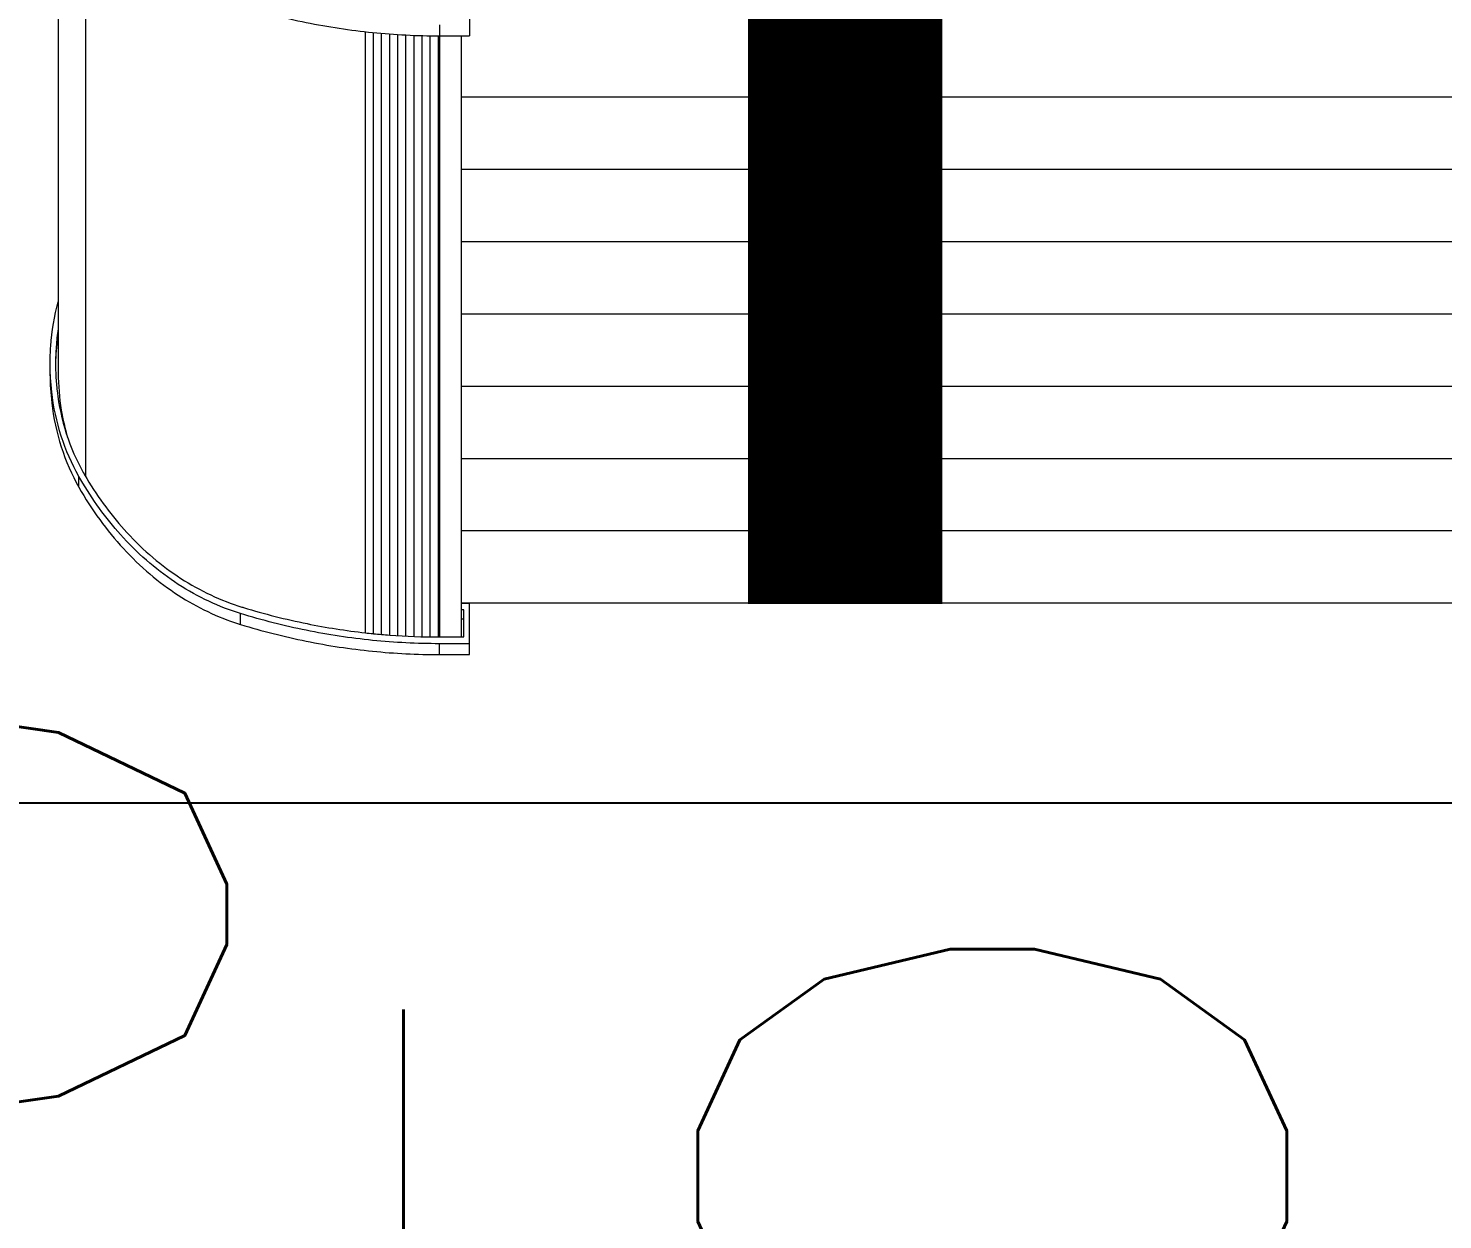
# Model space of a CAD drawing. Extents: x 27938 to 1507990, y 110129 to 923079.
# Drawn here: x 869660.4 to 870060.7, y 671939.3 to 672276.4 of the extents above; entities that cross this region are included whole.
import ezdxf

# ---------------------------------------------------------------- set-up
doc = ezdxf.new("R2010")
doc.units = 0
doc.header["$LTSCALE"] = 1000
doc.header["$MEASUREMENT"] = 0
for name, color, linetype in [('PIPE-废水', 31, 'TG_F'), ('TEXT_废水', 7, 'Continuous'), ('看线', 251, 'Continuous')]:
    doc.layers.add(name, color=color, linetype=linetype)
doc.layers.add('平面-空调预留孔', color=173, linetype='Continuous', lineweight=15)
doc.styles.add('_TWT_PIPEDN', font='SIMPLEX', dxfattribs={"width": 0.8, "height": 3.5, "bigfont": 'HZTXT'})
doc.styles.add('TG_LINETYPE', font='SIMPLEX', dxfattribs={"width": 0.8, "height": 3, "bigfont": 'HZTXT'})
doc.linetypes.add('TG_F', pattern='A,2,-0.3,["F",TG_LINETYPE,S=0.1,R=0,X=-0.23,Y=-0.15],0', length=2.3)

# ---------------------------------------------------------------- blocks, each defined once
blk = doc.blocks.new('gdgdgdrgdfsfs')
at = {"layer": '平面-空调预留孔'}
for p, q in [((701344.83, 763896.45), (701344.83, 763739.33)), ((701352.55, 763879), (701352.55, 763710.12)), ((701461.18, 763849.22), (701461.18, 763834.7)), ((701452.7, 763837.76), (701452.7, 763664.59)), ((701431.65, 763835.9), (701431.65, 763665.8)), ((701433.95, 763835.63), (701433.95, 763665.53)), ((701436.24, 763835.44), (701436.24, 763665.33)), ((701438.55, 763835.25), (701438.55, 763665.14)), ((701440.83, 763835.08), (701440.83, 763664.97)), ((701443.14, 763834.97), (701443.14, 763664.86)), ((701445.43, 763834.85), (701445.43, 763664.74)), ((701447.74, 763834.78), (701447.74, 763664.67)), ((701450.02, 763834.74), (701450.02, 763664.63)), ((701452.33, 763834.7), (701452.33, 763664.59)), ((701452.7, 763834.7), (701461.18, 763834.7)), ((701458.87, 763834.7), (701458.87, 763664.59)), ((703026.17, 763817.33), (701458.87, 763817.33)), ((703026.17, 763796.87), (701458.87, 763796.87)), ((703026.17, 763776.42), (701458.87, 763776.42)), ((703026.17, 763755.96), (701458.87, 763755.96)), ((703026.17, 763735.5), (701458.87, 763735.5)), ((703026.17, 763715.04), (701458.87, 763715.04)), ((701350.66, 763706.97), (701350.66, 763710.04)), ((703026.17, 763694.59), (701458.87, 763694.59)), ((701458.87, 763674.13), (701461.18, 763674.13)), ((703026.17, 763674.13), (701458.87, 763674.13)), ((701461.18, 763659.61), (701461.18, 763674.13)), ((701396.44, 763668.13), (701396.44, 763671.2)), ((701459.64, 763672.22), (701458.87, 763672.22)), ((701459.64, 763669.66), (701458.87, 763669.66)), ((701459.64, 763664.59), (701459.64, 763672.22)), ((701452.7, 763664.59), (701459.64, 763664.59)), ((701461.18, 763662.68), (701452.7, 763662.68)), ((701452.7, 763659.61), (701452.7, 763662.68)), ((701452.7, 763659.61), (701461.18, 763659.61))]:
    blk.add_line(p, q, dxfattribs=at)
for points, knots in [([(701396.44, 763843.22), (701402.57, 763841.33), (701414.96, 763838.18), (701433.77, 763835.33), (701446.39, 763834.7), (701452.7, 763834.7)], [0, 0, 0, 0, 24.225112, 48.471236, 72.728, 72.728, 72.728, 72.728]), ([(701342.52, 763741.89), (701342.52, 763743.57), (701342.73, 763749.52), (701343.73, 763755.4), (701344.82, 763759.44)], [0, 0, 0, 0, 5.021553, 17.829194, 17.829194, 17.829194, 17.829194]), ([(701344.8, 763751.78), (701344.55, 763750.12), (701344.18, 763746.83), (701344.06, 763743.51), (701344.06, 763741.89)], [0, 0, 0, 0, 5.087958, 9.936354, 9.936354, 9.936354, 9.936354]), ([(701350.66, 763710.04), (701348.66, 763713.56), (701345.3, 763721.22), (701342.92, 763732.25), (701342.52, 763739.24), (701342.52, 763741.89)], [0, 0, 0, 0, 13.053869, 26.0339, 33.984373, 33.984373, 33.984373, 33.984373]), ([(701342.52, 763738.83), (701342.52, 763736.17), (701342.92, 763729.18), (701345.3, 763718.15), (701348.66, 763710.49), (701350.66, 763706.97)], [0, 0, 0, 0, 7.950473, 20.930505, 33.984373, 33.984373, 33.984373, 33.984373]), ([(701344.15, 763738.38), (701344.22, 763736.99), (701344.69, 763731.45), (701346.75, 763721.93), (701349.99, 763714.53), (701351.92, 763711.14)], [0, 0, 0, 0, 4.169079, 16.701522, 29.305258, 29.305258, 29.305258, 29.305258]), ([(701344.83, 763739.33), (701344.83, 763735.79), (701345.34, 763729.55), (701346.73, 763723.56), (701347.48, 763721.05)], [0, 0, 0, 0, 10.602023, 18.658548, 18.658548, 18.658548, 18.658548]), ([(701350.66, 763706.97), (701354.29, 763700.58), (701362.83, 763688.83), (701378.33, 763675.7), (701389.94, 763670.2), (701395.81, 763668.33)], [0, 0, 0, 0, 23.6996, 47.591163, 70.812357, 70.812357, 70.812357, 70.812357]), ([(701396.44, 763671.2), (701390.36, 763673.07), (701378.51, 763678.62), (701363.35, 763691.46), (701355.15, 763702.47), (701351.78, 763708.11)], [0, 0, 0, 0, 24.049357, 47.94092, 69.255455, 69.255455, 69.255455, 69.255455]), ([(701352.88, 763709.47), (701356.22, 763703.85), (701364.3, 763692.97), (701379.23, 763680.33), (701390.85, 763674.89), (701396.81, 763673.05)], [0, 0, 0, 0, 21.180152, 44.607801, 68.19018, 68.19018, 68.19018, 68.19018]), ([(701452.7, 763662.68), (701446.39, 763662.68), (701433.77, 763663.31), (701414.96, 763666.16), (701402.57, 763669.31), (701396.44, 763671.2)], [0, 0, 0, 0, 24.256764, 48.502888, 72.728, 72.728, 72.728, 72.728]), ([(701397.26, 763672.91), (701403.2, 763671.1), (701414.65, 763668.2), (701426.24, 763666.38), (701431.76, 763665.76)], [0, 0, 0, 0, 23.47453, 44.806099, 44.806099, 44.806099, 44.806099]), ([(701396.44, 763668.13), (701402.57, 763666.25), (701414.96, 763663.09), (701433.77, 763660.24), (701446.39, 763659.61), (701452.7, 763659.61)], [0, 0, 0, 0, 24.22556, 48.472753, 72.728, 72.728, 72.728, 72.728])]:
    blk.add_open_spline(points, degree=3, knots=knots, dxfattribs=at)
for points in [[(701344.11, 763741.89), (701344.2, 763744.36), (701344.44, 763746.82), (701344.81, 763749.24)], [(701344.06, 763741.89), (701344.06, 763740.72), (701344.09, 763739.55), (701344.15, 763738.38)], [(701351.78, 763708.11), (701351.4, 763708.75), (701351.02, 763709.39), (701350.66, 763710.04)], [(701351.92, 763711.14), (701352.23, 763710.58), (701352.56, 763710.02), (701352.88, 763709.47)], [(701396.81, 763673.05), (701396.96, 763673.01), (701397.11, 763672.96), (701397.26, 763672.91)], [(701395.81, 763668.33), (701395.97, 763668.28), (701396.12, 763668.23), (701396.28, 763668.18)], [(701396.28, 763668.18), (701396.34, 763668.16), (701396.39, 763668.15), (701396.44, 763668.13)], [(701431.76, 763665.76), (701432.48, 763665.68), (701433.19, 763665.6), (701433.91, 763665.53)], [(701433.91, 763665.53), (701433.95, 763665.53), (701433.99, 763665.52), (701434.04, 763665.52)], [(701434.04, 763665.52), (701434.8, 763665.44), (701435.56, 763665.37), (701436.32, 763665.3)], [(701436.32, 763665.3), (701437.09, 763665.24), (701437.86, 763665.17), (701438.63, 763665.12)], [(701438.63, 763665.12), (701443.32, 763664.76), (701448.01, 763664.59), (701452.7, 763664.59)]]:
    blk.add_open_spline(points, degree=3, dxfattribs=at)

msp = doc.modelspace()

# ---------------------------------------------------------------- linework, layer by layer
at = {"layer": 'PIPE-废水', "ltscale": 0.5, "const_width": 55}
msp.add_lwpolyline([(869891.58, 672113.52), (869891.58, 673487.17)], dxfattribs=at)
msp.add_lwpolyline([(869891.58, 672113.52), (869891.58, 673487.17)], dxfattribs=at)
at = {"layer": '看线', "color": 8, "ltscale": 0.5}
msp.add_lwpolyline([(871566.58, 672407.17), (871566.58, 672057.17), (869566.58, 672057.17), (869566.58, 672407.17)], dxfattribs=at)

# ---------------------------------------------------------------- block references
at = {"layer": '平面-空调预留孔', "color": 8}
msp.add_blockref('gdgdgdrgdfsfs', (168324.06, -91560.38), dxfattribs=at)

# ---------------------------------------------------------------- texts
at = {"layer": 'TEXT_废水', "style": '_TWT_PIPEDN', "width": 0.8}
for s, p in [('DN100', (869716.58, 671228.59)), ('DN75', (870016.58, 671330.19))]:
    msp.add_text(s, height=250, rotation=90, dxfattribs=at).set_placement(p)

doc.saveas('drawing.dxf')
